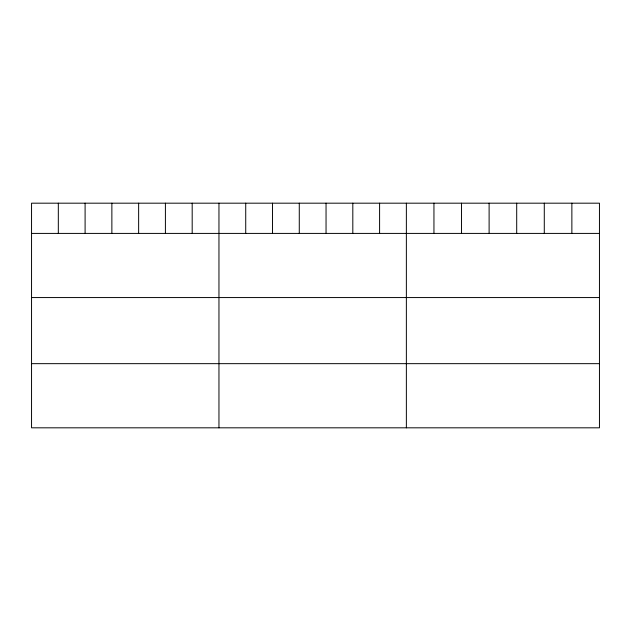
<?xml version="1.0" encoding="UTF-8"?>
<svg xmlns="http://www.w3.org/2000/svg" width="631" height="631" viewBox="0 0 631 631"><rect width="100%" height="100%" fill="white"/><g stroke="black" fill="none" stroke-linecap="round" stroke-linejoin="round"><path stroke-width="0.95" d="M599.45 233.407L599.45 427.818L31.55 427.818L31.55 203.182L599.45 203.182L599.45 233.407L31.55 233.407M31.55 297.564L599.45 297.564M31.55 363.661L599.45 363.661M571.867 203.182L571.867 233.407M544.285 203.182L544.285 233.407M516.702 203.182L516.702 233.407M489.112 203.182L489.112 233.407M461.529 203.182L461.529 233.407M433.947 203.182L433.947 233.407M406.364 203.182L406.364 427.818M379.594 203.182L379.594 233.407M352.816 203.182L352.816 233.407M326.046 203.182L326.046 233.407M299.275 203.182L299.275 233.407M272.505 203.182L272.505 233.407M245.727 203.182L245.727 233.407M218.957 203.182L218.957 427.818M192.187 203.182L192.187 233.407M165.409 203.182L165.409 233.407M138.639 203.182L138.639 233.407M111.868 203.182L111.868 233.407M85.098 203.182L85.098 233.407M58.32 203.182L58.32 233.407"/></g></svg>
